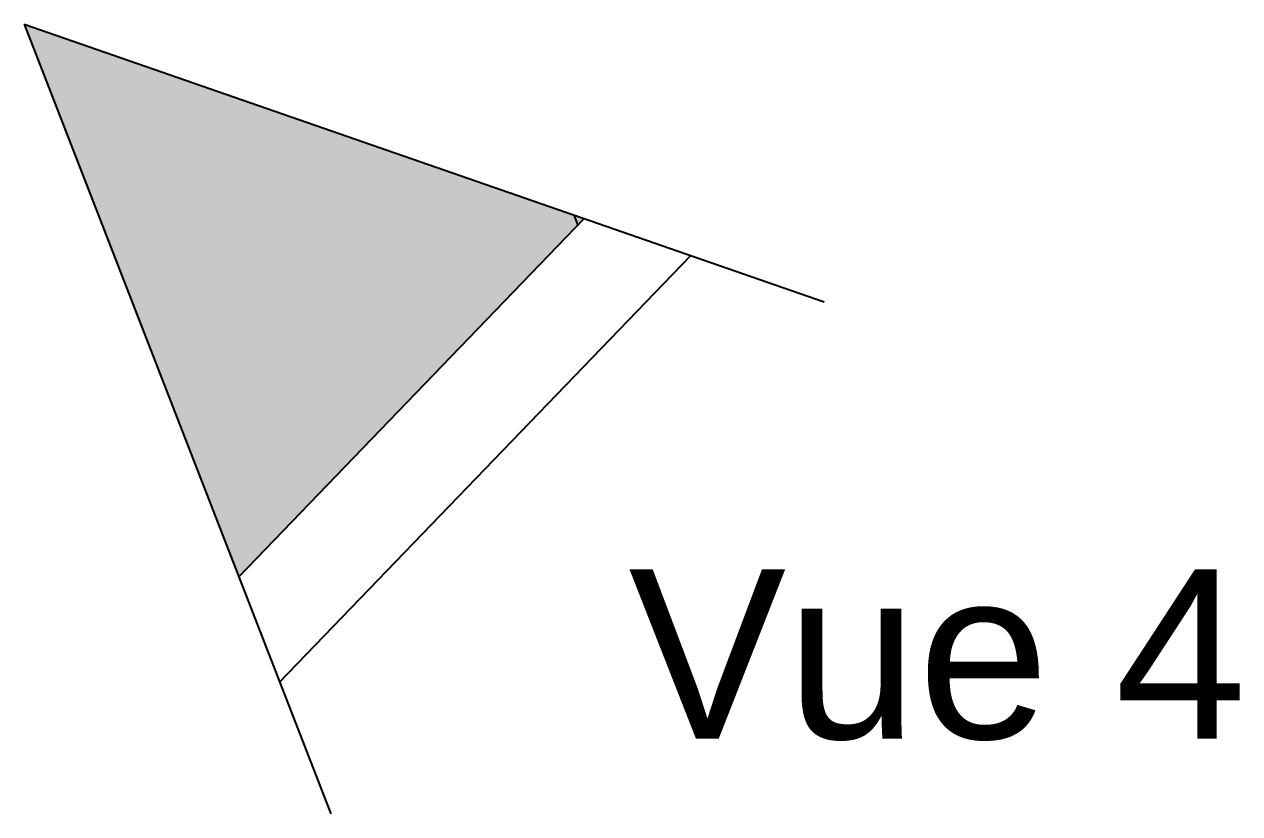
# Model space of a CAD drawing. Header units: millimetres. Extents: x 2331 to 2518, y 1657 to 1762.
# Drawn here: x 2418.23 to 2422.536, y 1710.086 to 1712.883 of the extents above; entities that cross this region are included whole.
import ezdxf

# ---------------------------------------------------------------- set-up
doc = ezdxf.new("R2010")
doc.units = ezdxf.units.MM
doc.layers.add('Vues', color=7, linetype='Continuous')
doc.styles.get("Standard").update_dxf_attribs({"font": 'arial.ttf'})

msp = doc.modelspace()

# ---------------------------------------------------------------- hatches: boundary and pattern name
at = {"layer": 'Vues', "true_color": 0x939598, "transparency": 33554508}
h = msp.add_hatch(color=252, dxfattribs=at)
h.dxf.hatch_style = 1
h.paths.add_polyline_path([(2418.9895, 1710.9252), (2420.2136, 1712.1946), (2418.2296, 1712.8829)])
h = msp.add_hatch(dxfattribs=at)
h.set_pattern_fill('ANGLE', color=252, angle=-68.7866)
h.set_pattern_definition([(291.2134, (-33.2744, 3303.7066), (6.51169, 2.52747), [5.08, -1.905]), (21.2134, (-33.2744, 3303.7066), (-2.52747, 6.51169), [5.08, -1.905])])
h.paths.add_polyline_path([(2418.9895, 1710.9252), (2420.2136, 1712.1946), (2418.2296, 1712.8829)])

# ---------------------------------------------------------------- linework, layer by layer
at = {"layer": 'Vues', "transparency": 33554636}
for p, q in [((2418.2296, 1712.8829), (2419.3151, 1710.0862)), ((2418.2296, 1712.8829), (2421.0639, 1711.8996)), ((2418.9895, 1710.9252), (2420.2136, 1712.1946)), ((2419.1342, 1710.5523), (2420.5915, 1712.0635))]:
    msp.add_line(p, q, dxfattribs=at)

# ---------------------------------------------------------------- texts
at = {"layer": 'Vues', "transparency": 33554636, "insert": (2420.3701, 1710.952), "char_height": 0.6, "attachment_point": 1}
msp.add_mtext_dynamic_manual_height_columns('Vue 4', width=2.705907, gutter_width=12.5, heights=[0.6561], dxfattribs=at)

doc.saveas('drawing.dxf')
